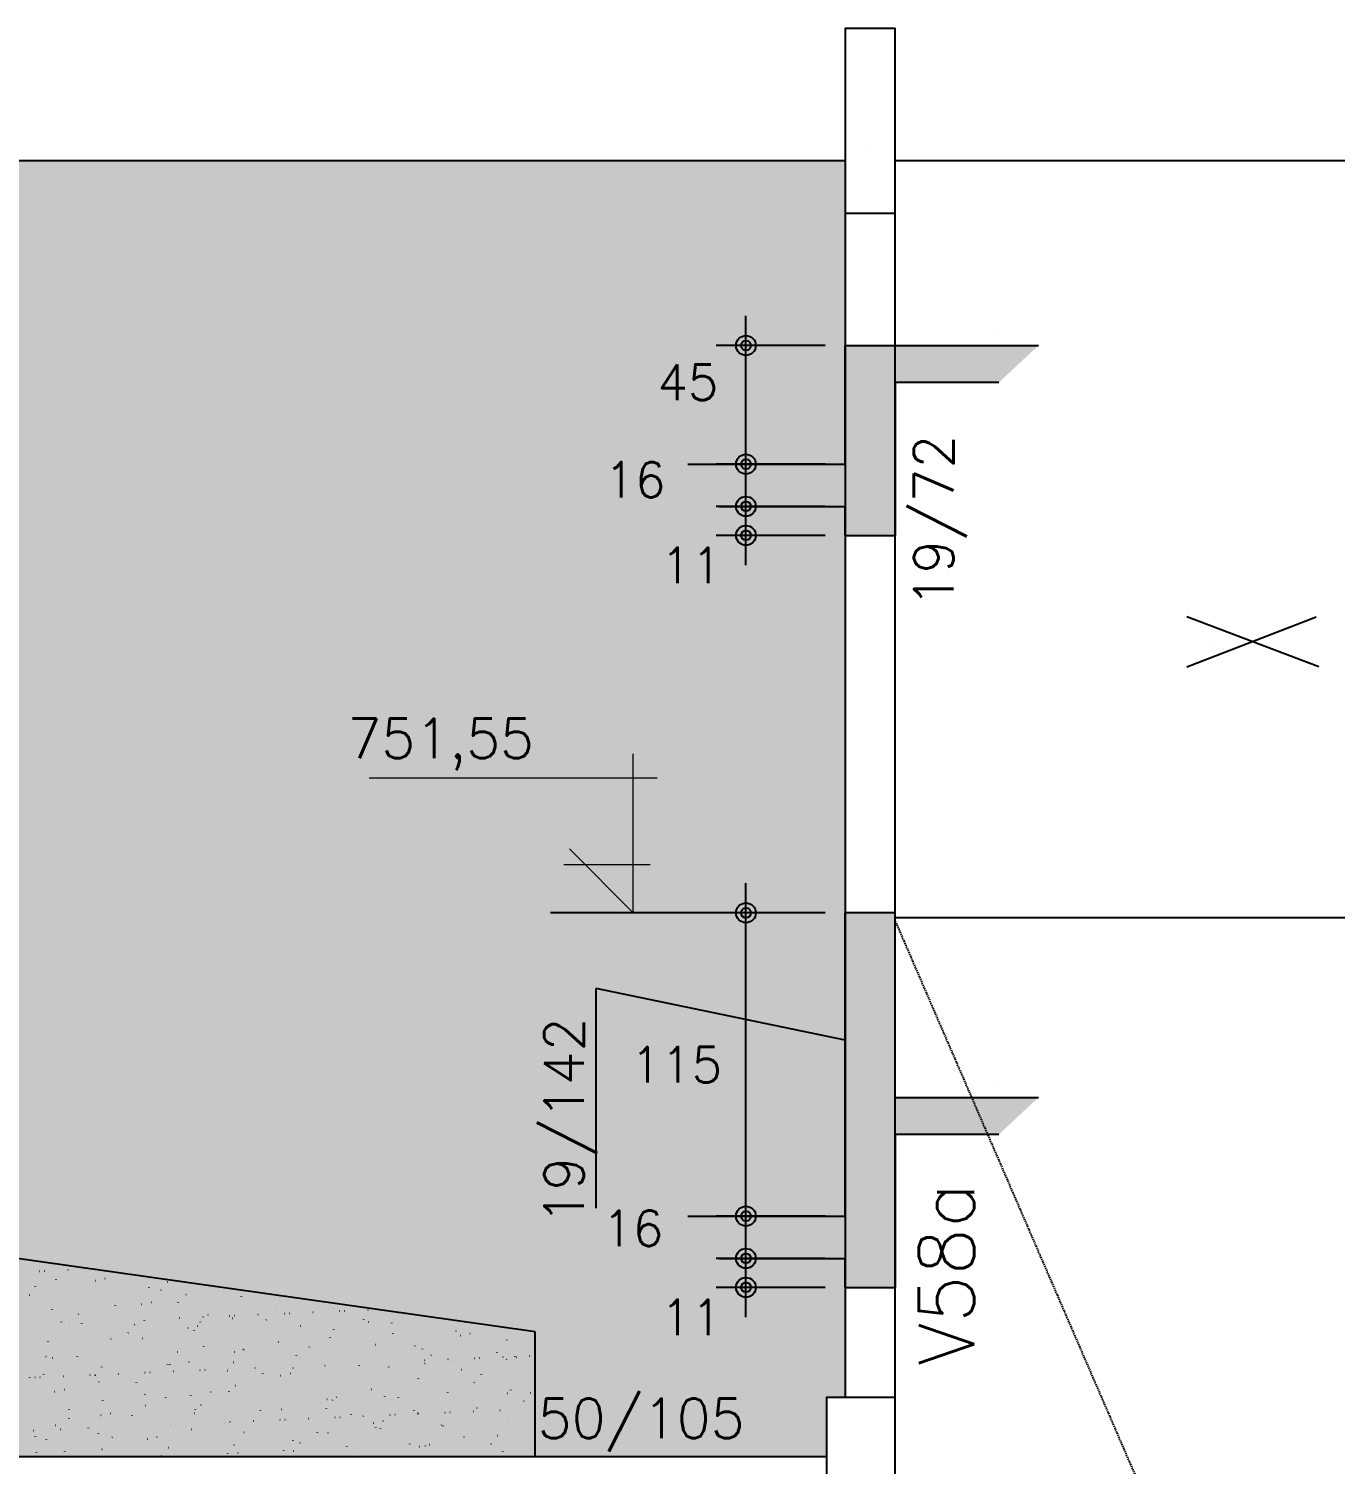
# Model space of a CAD drawing. Extents: x -40810 to 33675, y -2018 to 21213.
# Drawn here: x 17490 to 17985, y 1338 to 1883 of the extents above; entities that cross this region are included whole.
import ezdxf

# ---------------------------------------------------------------- set-up
doc = ezdxf.new("R2010")
doc.units = 0
doc.linetypes.add('TRAZO_HUECO', pattern=[0.75, 0.5, -0.25])
doc.layers.get('0').update_dxf_attribs({"color": 1, "lineweight": 9})
for name, color, linetype in [('1', 5, 'Continuous'), ('11', 22, 'Continuous'), ('130', 24, 'Continuous'), ('18', 9, 'Continuous'), ('19', 5, 'Continuous'), ('20', 4, 'Continuous'), ('241', 7, 'TRAZO_HUECO'), ('242', 3, 'Continuous'), ('26', 1, 'Continuous'), ('3', 2, 'Continuous'), ('30', 15, 'Continuous'), ('4', 2, 'Continuous'), ('6', 6, 'Continuous'), ('8', 5, 'Continuous')]:
    doc.layers.add(name, color=color, linetype=linetype)
doc.styles.get("Standard").update_dxf_attribs({"font": 'romans.shx', "width": 0.8})

# ---------------------------------------------------------------- blocks, each defined once
blk = doc.blocks.new('_H451C6E76CA-000')
for p, q in [((3037.702338, 1875.450409), (3037.777267, 1875.45368)), ((3039.575554, 1875.532195), (3039.650482, 1875.535466)), ((3039.909774, 1874.392035), (3039.955431, 1874.451536)), ((3048.41713, 1875.918226), (3048.492059, 1875.921498)), ((3062.438014, 1872.671095), (3062.511236, 1872.687328)), ((3068.013364, 1874.497988), (3068.023154, 1874.572346)), ((3036.165891, 1869.512912), (3036.211549, 1869.572413)), ((3041.569687, 1868.044698), (3041.642909, 1868.060931)), ((3043.998738, 1872.167589), (3044.008527, 1872.241947)), ((3055.262052, 1867.681553), (3055.271841, 1867.755911)), ((3058.735932, 1867.301072), (3058.781589, 1867.360574)), ((3058.776904, 1871.859446), (3058.850126, 1871.875679)), ((3061.13293, 1870.424901), (3061.178588, 1870.484402)), ((3079.173889, 1869.231189), (3079.183678, 1869.305547)), ((3083.702971, 1868.213061), (3083.748629, 1868.272563)), ((3086.09997, 1871.33689), (3086.145627, 1871.396391)), ((3033.768893, 1866.389083), (3033.81455, 1866.448584)), ((3066.422576, 1862.414754), (3066.432366, 1862.489112)), ((3076.340008, 1862.862535), (3076.41323, 1862.878768)), ((3080.001118, 1863.674184), (3080.07434, 1863.690417)), ((3090.260993, 1863.406702), (3090.270782, 1863.481061)), ((3093.181114, 1866.596118), (3093.254336, 1866.612351)), ((3114.275619, 1865.737101), (3114.285409, 1865.81146)), ((3127.382026, 1861.885334), (3127.427683, 1861.944835)), ((3131.612545, 1862.225604), (3131.685767, 1862.241837)), ((3149.27456, 1861.462251), (3149.284349, 1861.536609)), ((3042.510739, 1860.865117), (3042.520529, 1860.939476)), ((3045.952794, 1856.125852), (3046.026017, 1856.142085)), ((3052.480909, 1859.149366), (3052.526566, 1859.208868)), ((3057.95947, 1856.230719), (3058.034398, 1856.233991)), ((3059.132791, 1859.047787), (3059.206013, 1859.06402)), ((3068.074833, 1856.672366), (3068.149761, 1856.675637)), ((3069.948048, 1856.754152), (3070.022977, 1856.757423)), ((3077.447948, 1860.061356), (3077.493605, 1860.120857)), ((3077.50968, 1856.590267), (3077.519469, 1856.664625)), ((3078.789625, 1857.140184), (3078.864554, 1857.143455)), ((3088.904988, 1857.58183), (3088.979917, 1857.585101)), ((3090.778204, 1857.663616), (3090.853132, 1857.666888)), ((3098.671104, 1856.094222), (3098.716761, 1856.153723)), ((3099.61978, 1858.049648), (3099.694709, 1858.052919)), ((3101.524307, 1858.920666), (3101.534096, 1858.995025)), ((3102.414987, 1860.973345), (3102.460644, 1861.032846)), ((3109.735144, 1858.491294), (3109.810072, 1858.494566)), ((3110.744217, 1857.599207), (3110.81744, 1857.61544)), ((3111.608359, 1858.57308), (3111.683288, 1858.576352)), ((3120.449936, 1858.959112), (3120.524864, 1858.962383)), ((3123.638143, 1857.006211), (3123.6838, 1857.065712)), ((3125.436144, 1860.470302), (3125.445933, 1860.544661)), ((3127.951435, 1861.413955), (3128.024657, 1861.430188)), ((3130.565299, 1859.400758), (3130.640228, 1859.40403)), ((3132.438515, 1859.482545), (3132.513443, 1859.485816)), ((3141.280091, 1859.868576), (3141.35502, 1859.871848)), ((3148.605182, 1857.9182), (3148.650839, 1857.977702)), ((3151.395455, 1860.310223), (3151.470383, 1860.313494)), ((3153.26867, 1860.392009), (3153.343599, 1860.39528)), ((3160.537874, 1856.976215), (3160.547663, 1857.050573)), ((3162.110247, 1860.77804), (3162.185175, 1860.781312)), ((3162.355644, 1856.150627), (3162.428867, 1856.16686)), ((3173.572221, 1858.830189), (3173.617878, 1858.889691)), ((3037.129314, 1855.321255), (3037.204243, 1855.324527)), ((3042.291684, 1855.314203), (3042.364907, 1855.330436)), ((3046.340028, 1851.146415), (3046.385685, 1851.205916)), ((3047.244677, 1855.762901), (3047.319606, 1855.766173)), ((3048.737026, 1854.270243), (3048.782683, 1854.329745)), ((3049.117893, 1855.844688), (3049.192821, 1855.847959)), ((3053.671264, 1855.598318), (3053.681053, 1855.672677)), ((3071.307067, 1852.058404), (3071.352724, 1852.117905)), ((3073.704065, 1855.182233), (3073.749722, 1855.241734)), ((3088.772994, 1852.104231), (3088.782783, 1852.178589)), ((3093.903111, 1853.865624), (3093.976334, 1853.881857)), ((3096.274106, 1852.970393), (3096.319763, 1853.029894)), ((3097.564221, 1854.677272), (3097.637444, 1854.693505)), ((3112.684831, 1853.653867), (3112.694621, 1853.728226)), ((3121.241145, 1853.882382), (3121.286802, 1853.941884)), ((3136.523247, 1854.645816), (3136.533037, 1854.720174)), ((3145.514538, 1852.417044), (3145.587761, 1852.433277)), ((3146.208184, 1854.794371), (3146.253841, 1854.853873)), ((3149.175648, 1853.228692), (3149.248871, 1853.244925)), ((3171.175223, 1855.70636), (3171.22088, 1855.765862)), ((3171.698399, 1851.709416), (3171.708188, 1851.783774)), ((3195.536815, 1852.701364), (3195.546604, 1852.775723)), ((3197.125965, 1850.968464), (3197.199187, 1850.984697)), ((3200.787075, 1851.780113), (3200.860297, 1851.796346)), ((3040.919951, 1848.781883), (3040.929741, 1848.856242)), ((3059.854788, 1846.317292), (3059.92801, 1846.333525)), ((3063.515898, 1847.128941), (3063.58912, 1847.145174)), ((3064.758367, 1849.773832), (3064.768157, 1849.84819)), ((3076.021681, 1845.287796), (3076.031471, 1845.362154)), ((3076.695894, 1850.050875), (3076.769116, 1850.067108)), ((3099.933519, 1846.837432), (3099.943308, 1846.91179)), ((3114.986121, 1845.730677), (3115.031778, 1845.790178)), ((3115.127325, 1845.680361), (3115.200547, 1845.696594)), ((3123.771935, 1847.82938), (3123.781724, 1847.903739)), ((3128.307321, 1848.602296), (3128.380543, 1848.618529)), ((3139.95316, 1846.642666), (3139.998817, 1846.702167)), ((3147.786561, 1850.15978), (3147.796351, 1850.234138)), ((3164.920199, 1847.554655), (3164.965856, 1847.614156)), ((3179.918748, 1847.153716), (3179.99197, 1847.169949)), ((3182.785502, 1845.884929), (3182.795292, 1845.959288)), ((3189.887238, 1848.466644), (3189.932895, 1848.526145)), ((3206.800129, 1848.215328), (3206.809918, 1848.289687)), ((3214.854277, 1849.378633), (3214.899934, 1849.438135)), ((3040.085004, 1842.994709), (3040.130661, 1843.054211)), ((3042.647571, 1842.502544), (3042.720793, 1842.518777)), ((3052.007055, 1842.957397), (3052.016844, 1843.031755)), ((3065.052043, 1843.906698), (3065.0977, 1843.9662)), ((3086.275199, 1839.939564), (3086.320856, 1839.999066)), ((3087.182206, 1840.020997), (3087.191996, 1840.095355)), ((3090.019082, 1844.818687), (3090.064739, 1844.878189)), ((3094.258998, 1841.053964), (3094.33222, 1841.070197)), ((3111.020622, 1841.012945), (3111.030412, 1841.087304)), ((3111.242238, 1840.851554), (3111.287896, 1840.911055)), ((3111.466215, 1844.868712), (3111.539437, 1844.884945)), ((3135.035249, 1843.343344), (3135.045038, 1843.417703)), ((3136.209277, 1841.763543), (3136.254935, 1841.823044)), ((3140.107638, 1839.713251), (3140.182567, 1839.716523)), ((3141.980854, 1839.795037), (3142.055782, 1839.798309)), ((3150.82243, 1840.181069), (3150.897359, 1840.184341)), ((3158.947086, 1844.892981), (3158.956876, 1844.967339)), ((3160.937794, 1840.622715), (3161.012722, 1840.625987)), ((3161.176316, 1842.675532), (3161.221974, 1842.735033)), ((3162.811009, 1840.704502), (3162.885938, 1840.707773)), ((3163.077642, 1843.420133), (3163.150864, 1843.436365)), ((3166.738752, 1844.231781), (3166.811974, 1844.248014)), ((3171.652586, 1841.090533), (3171.727515, 1841.093805)), ((3181.767949, 1841.53218), (3181.842878, 1841.535451)), ((3183.641165, 1841.613966), (3183.716093, 1841.617237)), ((3183.746357, 1840.463692), (3183.792015, 1840.523194)), ((3186.143356, 1843.587521), (3186.189013, 1843.647022)), ((3192.482741, 1841.999998), (3192.55767, 1842.003269)), ((3194.048816, 1841.398893), (3194.058606, 1841.473251)), ((3202.598105, 1842.441644), (3202.673033, 1842.444915)), ((3204.47132, 1842.52343), (3204.546249, 1842.526702)), ((3208.713396, 1841.375681), (3208.759054, 1841.435183)), ((3211.110395, 1844.49951), (3211.156052, 1844.559012)), ((3213.312897, 1842.909462), (3213.387825, 1842.912733)), ((3214.689069, 1841.971553), (3214.762291, 1841.987786)), ((3217.960653, 1842.948529), (3217.970443, 1843.022888)), ((3218.350179, 1842.783201), (3218.423401, 1842.799434)), ((3223.42826, 1843.351108), (3223.503189, 1843.35438)), ((3225.301475, 1843.432894), (3225.376404, 1843.436166)), ((3033.944123, 1834.991757), (3033.98978, 1835.051259)), ((3035.956861, 1835.16593), (3036.03179, 1835.169201)), ((3036.341121, 1838.115586), (3036.386778, 1838.175088)), ((3037.830077, 1835.247716), (3037.905005, 1835.250988)), ((3039.255742, 1836.140961), (3039.265532, 1836.21532)), ((3046.671653, 1835.633748), (3046.746582, 1835.637019)), ((3056.787017, 1836.075394), (3056.861945, 1836.078666)), ((3058.660232, 1836.157181), (3058.735161, 1836.160452)), ((3058.911162, 1835.903746), (3058.956819, 1835.963248)), ((3061.30816, 1839.027575), (3061.353817, 1839.087077)), ((3063.270369, 1838.47136), (3063.280158, 1838.545719)), ((3067.501809, 1836.543212), (3067.576737, 1836.546484)), ((3077.417892, 1837.320381), (3077.491114, 1837.336614)), ((3077.617172, 1836.984858), (3077.692101, 1836.98813)), ((3079.490387, 1837.066645), (3079.565316, 1837.069916)), ((3081.079002, 1838.132029), (3081.152224, 1838.148262)), ((3083.878201, 1836.815736), (3083.923858, 1836.875237)), ((3088.331964, 1837.452676), (3088.406893, 1837.455948)), ((3098.26931, 1834.19651), (3098.279099, 1834.270868)), ((3098.447327, 1837.894323), (3098.522256, 1837.897594)), ((3100.320543, 1837.976109), (3100.395471, 1837.97938)), ((3108.84524, 1837.727725), (3108.890897, 1837.787226)), ((3109.16212, 1838.362141), (3109.237048, 1838.365412)), ((3119.277483, 1838.803787), (3119.352412, 1838.807058)), ((3121.150698, 1838.885573), (3121.225627, 1838.888845)), ((3122.283936, 1836.526909), (3122.293726, 1836.601267)), ((3129.029319, 1835.871801), (3129.102541, 1835.888034)), ((3129.992275, 1839.271605), (3130.067204, 1839.274876)), ((3132.690429, 1836.68345), (3132.763651, 1836.699682)), ((3133.812279, 1838.639714), (3133.857936, 1838.699215)), ((3145.870425, 1839.605384), (3145.943647, 1839.621617)), ((3146.195773, 1838.076545), (3146.205563, 1838.150904)), ((3158.779318, 1839.551703), (3158.824975, 1839.611205)), ((3170.03419, 1839.068494), (3170.043979, 1839.142852)), ((3180.640746, 1834.423221), (3180.713968, 1834.439454)), ((3181.297504, 1834.582458), (3181.307293, 1834.656816)), ((3184.301856, 1835.23487), (3184.375078, 1835.251103)), ((3197.481852, 1838.156805), (3197.555074, 1838.173037)), ((3205.209341, 1836.132094), (3205.21913, 1836.206452)), ((3043.369569, 1829.772049), (3043.442791, 1829.788282)), ((3047.030679, 1830.583698), (3047.103901, 1830.599931)), ((3050.519056, 1831.654925), (3050.528846, 1831.729283)), ((3060.210675, 1833.505633), (3060.283897, 1833.521866)), ((3074.430893, 1833.204561), (3074.440683, 1833.27892)), ((3098.642106, 1829.135118), (3098.715328, 1829.151351)), ((3102.590217, 1829.576019), (3102.635874, 1829.635521)), ((3109.532624, 1829.710474), (3109.542413, 1829.784832)), ((3111.822102, 1832.057053), (3111.895324, 1832.073286)), ((3127.557256, 1830.488008), (3127.602913, 1830.54751)), ((3133.444461, 1831.26011), (3133.45425, 1831.334468)), ((3152.524295, 1831.399997), (3152.569952, 1831.459499)), ((3157.282877, 1832.252059), (3157.292667, 1832.326417)), ((3163.433529, 1830.608473), (3163.506751, 1830.624706)), ((3177.491334, 1832.311987), (3177.536991, 1832.371488)), ((3192.458028, 1829.315659), (3192.467818, 1829.390017)), ((3202.458373, 1833.223976), (3202.50403, 1833.283477)), ((3215.044956, 1829.159893), (3215.118178, 1829.176126)), ((3216.296445, 1830.307607), (3216.306234, 1830.381966)), ((3223.681529, 1829.256842), (3223.727186, 1829.316343)), ((3037.767744, 1824.83849), (3037.777533, 1824.912848)), ((3052.656139, 1827.752041), (3052.701796, 1827.811542)), ((3061.679581, 1826.388126), (3061.68937, 1826.462484)), ((3073.879295, 1823.784907), (3073.924952, 1823.844408)), ((3077.623178, 1828.66403), (3077.668835, 1828.723532)), ((3077.773778, 1824.508721), (3077.847001, 1824.524954)), ((3085.517997, 1827.380075), (3085.527787, 1827.454433)), ((3094.980996, 1828.323469), (3095.054218, 1828.339702)), ((3098.846334, 1824.696896), (3098.891991, 1824.756398)), ((3120.693148, 1824.443675), (3120.702938, 1824.518033)), ((3123.813373, 1825.608885), (3123.85903, 1825.668387)), ((3144.531565, 1825.435623), (3144.541354, 1825.509982)), ((3146.383414, 1823.397046), (3146.429071, 1823.456547)), ((3146.592422, 1826.87489), (3146.665645, 1826.891123)), ((3148.780412, 1826.520874), (3148.826069, 1826.580376)), ((3150.253532, 1827.686538), (3150.326755, 1827.702771)), ((3168.546191, 1827.766023), (3168.555981, 1827.840381)), ((3171.350453, 1824.309035), (3171.39611, 1824.368536)), ((3173.747451, 1827.432864), (3173.793108, 1827.492365)), ((3196.317492, 1825.221024), (3196.363149, 1825.280525)), ((3198.203849, 1825.42631), (3198.277072, 1825.442543)), ((3198.71449, 1828.344853), (3198.760147, 1828.404354)), ((3201.864959, 1826.237958), (3201.938182, 1826.254191)), ((3203.545132, 1823.491172), (3203.554921, 1823.56553)), ((3221.284531, 1826.133013), (3221.330188, 1826.192515)), ((3046.515258, 1819.749089), (3046.560915, 1819.808591)), ((3048.912256, 1822.872918), (3048.957913, 1822.932419)), ((3048.928268, 1819.571691), (3048.938058, 1819.646049)), ((3060.932672, 1820.775138), (3061.005894, 1820.791371)), ((3064.593782, 1821.586786), (3064.667004, 1821.603019)), ((3071.482297, 1820.661078), (3071.527954, 1820.72058)), ((3072.766684, 1820.563639), (3072.776474, 1820.637998)), ((3096.449336, 1821.573067), (3096.494993, 1821.632569)), ((3096.781311, 1822.894039), (3096.791101, 1822.968397)), ((3107.989667, 1818.206816), (3108.064595, 1818.210087)), ((3109.862882, 1818.288602), (3109.937811, 1818.291873)), ((3112.544099, 1819.326558), (3112.617321, 1819.342791)), ((3116.205209, 1820.138207), (3116.278431, 1820.15444)), ((3118.704459, 1818.674633), (3118.779387, 1818.677905)), ((3121.416375, 1822.485056), (3121.462032, 1822.544558)), ((3128.819822, 1819.11628), (3128.894751, 1819.119551)), ((3129.385205, 1823.060141), (3129.458428, 1823.076374)), ((3130.693037, 1819.198066), (3130.767966, 1819.201338)), ((3131.780252, 1818.619188), (3131.790041, 1818.693546)), ((3139.534614, 1819.584098), (3139.609543, 1819.587369)), ((3149.649977, 1820.025744), (3149.724906, 1820.029015)), ((3151.523193, 1820.10753), (3151.598122, 1820.110802)), ((3155.794879, 1820.949587), (3155.804668, 1821.023946)), ((3160.36477, 1820.493562), (3160.439698, 1820.496833)), ((3167.816636, 1818.689627), (3167.889858, 1818.70586)), ((3170.480133, 1820.935208), (3170.555062, 1820.93848)), ((3172.353348, 1821.016995), (3172.428277, 1821.020266)), ((3179.706716, 1822.499224), (3179.716505, 1822.573582)), ((3180.996632, 1821.611562), (3181.069854, 1821.627795)), ((3181.194925, 1821.403026), (3181.269854, 1821.406298)), ((3191.310288, 1821.844672), (3191.385217, 1821.847944)), ((3193.183504, 1821.926459), (3193.258432, 1821.92973)), ((3202.025081, 1822.31249), (3202.100009, 1822.315762)), ((3212.140444, 1822.754137), (3212.215372, 1822.757408)), ((3214.013659, 1822.835923), (3214.088588, 1822.839194)), ((3214.808446, 1819.005136), (3214.818235, 1819.079494)), ((3215.029507, 1817.981308), (3215.075164, 1818.040809)), ((3222.855236, 1823.221955), (3222.930165, 1823.225226)), ((3035.383837, 1815.036777), (3035.458766, 1815.040048)), ((3036.176956, 1812.755256), (3036.186745, 1812.829614)), ((3043.725455, 1816.96039), (3043.798677, 1816.976623)), ((3045.4992, 1815.478423), (3045.574129, 1815.481694)), ((3047.372416, 1815.560209), (3047.447344, 1815.563481)), ((3056.213993, 1815.946241), (3056.288921, 1815.949512)), ((3060.015372, 1813.747204), (3060.025161, 1813.821562)), ((3065.227273, 1812.509373), (3065.27293, 1812.568874)), ((3066.329356, 1816.387887), (3066.404284, 1816.391159)), ((3068.202571, 1816.469673), (3068.2775, 1816.472945)), ((3077.044148, 1816.855705), (3077.119077, 1816.858976)), ((3082.156886, 1812.589875), (3082.230108, 1812.606108)), ((3084.029998, 1816.077603), (3084.039788, 1816.151962)), ((3087.159511, 1817.297351), (3087.23444, 1817.300623)), ((3089.032727, 1817.379138), (3089.107655, 1817.382409)), ((3090.194312, 1813.421362), (3090.239969, 1813.480863)), ((3095.336882, 1815.51181), (3095.410104, 1815.528043)), ((3097.874303, 1817.765169), (3097.949232, 1817.768441)), ((3107.941836, 1817.62724), (3107.951625, 1817.701598)), ((3115.161351, 1814.333351), (3115.207008, 1814.392852)), ((3140.12839, 1815.24534), (3140.174047, 1815.304842)), ((3143.043566, 1814.133152), (3143.053355, 1814.20751)), ((3146.948309, 1814.06323), (3147.021531, 1814.079463)), ((3164.155526, 1817.877978), (3164.228748, 1817.894211)), ((3165.095429, 1816.157329), (3165.141086, 1816.216831)), ((3166.955403, 1815.682788), (3166.965193, 1815.757147)), ((3190.062468, 1817.069318), (3190.108125, 1817.12882)), ((3190.793819, 1816.674737), (3190.803609, 1816.749095)), ((3198.559736, 1812.61465), (3198.632958, 1812.630883)), ((3211.285624, 1813.102184), (3211.331282, 1813.161686)), ((3215.766953, 1816.429398), (3215.840175, 1816.445631)), ((3219.428063, 1817.241047), (3219.501285, 1817.25728)), ((3040.260234, 1811.597383), (3040.305891, 1811.656885)), ((3061.288559, 1807.963478), (3061.361781, 1807.979711)), ((3061.48339, 1807.63025), (3061.529047, 1807.689751)), ((3071.278686, 1809.261168), (3071.288475, 1809.335526)), ((3078.495776, 1811.778227), (3078.568998, 1811.79446)), ((3086.450429, 1808.542239), (3086.496086, 1808.60174)), ((3095.190523, 1810.810804), (3095.200313, 1810.885163)), ((3111.417468, 1809.454228), (3111.463125, 1809.513729)), ((3119.028939, 1811.802753), (3119.038729, 1811.877111)), ((3130.107203, 1810.329647), (3130.180425, 1810.34588)), ((3130.292253, 1807.316717), (3130.302043, 1807.391075)), ((3133.768313, 1811.141295), (3133.841535, 1811.157528)), ((3133.987509, 1807.242388), (3134.033166, 1807.30189)), ((3136.384507, 1810.366217), (3136.430164, 1810.425719)), ((3154.204091, 1808.866353), (3154.21388, 1808.940711)), ((3158.954548, 1808.154377), (3159.000205, 1808.213879)), ((3161.351546, 1811.278206), (3161.397203, 1811.337708)), ((3178.042507, 1809.858302), (3178.052296, 1809.93266)), ((3181.71863, 1808.881067), (3181.791852, 1808.8973)), ((3183.921587, 1809.066367), (3183.967244, 1809.125868)), ((3185.37974, 1809.692716), (3185.452962, 1809.708948)), ((3186.318585, 1812.190195), (3186.364242, 1812.249697)), ((3202.057133, 1812.188701), (3202.066923, 1812.263059)), ((3208.888626, 1809.978356), (3208.934283, 1810.037857)), ((3035.155957, 1805.000001), (3035.155957, 1805.000001)), ((3035.155957, 1805.000001), (3035.155957, 1805.000001)), ((3035.197884, 1805.000001), (3035.197884, 1805.000001)), ((3035.197884, 1805.000001), (3035.197884, 1805.000001)), ((3035.197884, 1805.000001), (3035.197884, 1805.000001)), ((3036.516351, 1806.71826), (3036.562008, 1806.777762)), ((3047.009869, 1805.000001), (3047.009869, 1805.000001)), ((3047.264059, 1806.930769), (3047.273849, 1807.005127)), ((3047.921177, 1805.000001), (3047.921177, 1805.000001)), ((3048.108563, 1805.041544), (3048.181785, 1805.057777)), ((3058.863781, 1805.000001), (3058.863781, 1805.000001)), ((3059.46513, 1805.000001), (3059.46513, 1805.000001)), ((3059.46513, 1805.000001), (3059.46513, 1805.000001)), ((3059.46513, 1805.000001), (3059.46513, 1805.000001)), ((3070.717693, 1805.000001), (3070.717693, 1805.000001)), ((3070.717693, 1805.000001), (3070.717693, 1805.000001)), ((3070.717693, 1805.000001), (3070.717693, 1805.000001)), ((3082.571605, 1805.000001), (3082.571605, 1805.000001)), ((3082.571605, 1805.000001), (3082.571605, 1805.000001)), ((3082.571605, 1805.000001), (3082.571605, 1805.000001)), ((3083.732375, 1805.000001), (3083.732375, 1805.000001)), ((3083.732375, 1805.000001), (3083.732375, 1805.000001)), ((3084.053431, 1805.41841), (3084.099088, 1805.477911)), ((3094.425516, 1805.000001), (3094.425516, 1805.000001)), ((3094.425516, 1805.000001), (3094.425516, 1805.000001)), ((3106.066725, 1805.000001), (3106.066725, 1805.000001)), ((3106.066725, 1805.000001), (3106.066725, 1805.000001)), ((3106.279428, 1805.000001), (3106.287416, 1805.060676)), ((3106.279428, 1805.000001), (3106.279428, 1805.000001)), ((3107.99962, 1805.000001), (3107.99962, 1805.000001)), ((3107.99962, 1805.000001), (3107.99962, 1805.000001)), ((3109.02047, 1806.330399), (3109.066127, 1806.389901)), ((3112.899986, 1806.514899), (3112.973208, 1806.531132)), ((3118.13334, 1805.000001), (3118.13334, 1805.000001)), ((3129.987252, 1805.000001), (3129.987252, 1805.000001)), ((3129.987252, 1805.000001), (3129.987252, 1805.000001)), ((3129.987252, 1805.000001), (3129.987252, 1805.000001)), ((3132.266865, 1805.000001), (3132.266865, 1805.000001)), ((3132.266865, 1805.000001), (3132.266865, 1805.000001)), ((3141.841164, 1805.000001), (3141.841164, 1805.000001)), ((3141.841164, 1805.000001), (3141.841164, 1805.000001)), ((3141.841164, 1805.000001), (3141.841164, 1805.000001)), ((3153.695076, 1805.000001), (3153.695076, 1805.000001)), ((3153.695076, 1805.000001), (3153.695076, 1805.000001)), ((3156.53411, 1805.000001), (3156.53411, 1805.000001)), ((3156.53411, 1805.000001), (3156.53411, 1805.000001)), ((3164.212273, 1805.000001), (3164.212273, 1805.000001)), ((3164.212273, 1805.000001), (3164.212273, 1805.000001)), ((3164.511413, 1805.066319), (3164.584635, 1805.082552)), ((3165.548988, 1805.000001), (3165.548988, 1805.000001)), ((3165.548988, 1805.000001), (3165.548988, 1805.000001)), ((3177.402899, 1805.000001), (3177.402899, 1805.000001)), ((3180.801355, 1805.000001), (3180.801355, 1805.000001)), ((3180.801355, 1805.000001), (3180.801355, 1805.000001)), ((3189.256811, 1805.000001), (3189.256811, 1805.000001)), ((3189.256811, 1805.000001), (3189.256811, 1805.000001)), ((3189.256811, 1805.000001), (3189.256811, 1805.000001)), ((3189.305821, 1805.372265), (3189.31561, 1805.446624)), ((3201.110723, 1805.000001), (3201.110723, 1805.000001)), ((3201.110723, 1805.000001), (3201.110723, 1805.000001)), ((3201.110723, 1805.000001), (3201.110723, 1805.000001)), ((3205.068601, 1805.000001), (3205.068601, 1805.000001)), ((3205.068601, 1805.000001), (3205.068601, 1805.000001)), ((3212.964635, 1805.000001), (3212.964635, 1805.000001)), ((3212.964635, 1805.000001), (3212.964635, 1805.000001)), ((3213.217658, 1806.921902), (3213.227447, 1806.99626)), ((3222.357822, 1805.000001), (3222.357822, 1805.000001)), ((3222.357822, 1805.000001), (3222.357822, 1805.000001)), ((3222.357822, 1805.000001), (3222.357822, 1805.000001)), ((3224.818547, 1805.000001), (3224.818547, 1805.000001)), ((3224.818547, 1805.000001), (3224.818547, 1805.000001))]:
    blk.add_line(p, q)

msp = doc.modelspace()

# ---------------------------------------------------------------- linework, layer by layer
for p, q in [((17718.661, 1547.453), (17718.661, 1607.783)), ((17618.591, 1598.609), (17727.762, 1598.609)), ((17694.435, 1571.679), (17718.661, 1547.453)), ((17692.311, 1565.783), (17725.034, 1565.783))]:
    msp.add_line(p, q)
at = {"layer": '1'}
for points in [[(16986.427, 1832.691), (17798.927, 1832.691)], [(17817.927, 1832.691), (18413.192, 1832.691)], [(17798.927, 1812.691), (17798.927, 1650.261)], [(17817.927, 1363.691), (17817.927, 1812.691)], [(17798.927, 1650.261), (17798.927, 1555.191)], [(17798.927, 1555.191), (17798.927, 1363.691)], [(17817.927, 1545.691), (18413.709, 1545.691)], [(17791.927, 1341.191), (17106.927, 1341.191)]]:
    msp.add_lwpolyline(points, dxfattribs=at)
at = {"layer": '130'}
for points in [[(16986.427, 1341.191), (16986.427, 1832.691), (17798.927, 1832.691)], [(16986.427, 1341.191), (17798.927, 1832.691), (17791.927, 1363.691)], [(17791.927, 1363.691), (17798.927, 1832.691), (17798.927, 1363.691)], [(16986.427, 1341.191), (17791.927, 1363.691), (17791.927, 1341.191)]]:
    msp.add_solid(points, dxfattribs=at)
at = {"layer": '18'}
for p, q in [((17857.224, 1767.545), (17857.224, 1767.545)), ((17798.927, 1717.564), (17798.927, 1762.564)), ((17798.927, 1762.564), (17798.927, 1762.564)), ((17798.927, 1762.564), (17817.927, 1762.564)), ((17817.927, 1762.564), (17817.927, 1762.564)), ((17817.927, 1762.564), (17872.224, 1762.564)), ((17817.927, 1762.564), (17817.927, 1762.564)), ((17817.927, 1762.564), (17817.927, 1762.564)), ((17857.224, 1748.564), (17817.927, 1748.564)), ((17817.927, 1748.564), (17817.927, 1690.564)), ((17739.372, 1717.564), (17798.927, 1717.564)), ((17751.372, 1701.564), (17798.927, 1701.564)), ((17798.927, 1701.564), (17798.927, 1701.564)), ((17798.927, 1690.564), (17798.927, 1701.564)), ((17798.927, 1690.564), (17817.927, 1690.564)), ((17798.927, 1432.453), (17798.927, 1547.453)), ((17817.927, 1547.453), (17798.927, 1547.453)), ((17817.927, 1477.453), (17817.927, 1547.453)), ((17857.224, 1482.435), (17857.224, 1482.435)), ((17798.927, 1477.453), (17798.927, 1477.453)), ((17817.927, 1477.453), (17872.224, 1477.453)), ((17817.927, 1477.453), (17817.927, 1477.453)), ((17817.927, 1477.453), (17817.927, 1477.453)), ((17817.927, 1464.229), (17817.927, 1464.229)), ((17857.224, 1469.211), (17857.224, 1469.211)), ((17857.224, 1463.453), (17817.927, 1463.453)), ((17817.927, 1463.453), (17817.927, 1405.453)), ((17739.372, 1432.453), (17798.927, 1432.453)), ((17751.372, 1416.453), (17798.927, 1416.453)), ((17798.927, 1416.453), (17798.927, 1416.453)), ((17798.927, 1405.453), (17798.927, 1416.453)), ((17798.927, 1405.453), (17817.927, 1405.453))]:
    msp.add_line(p, q, dxfattribs=at)
at = {"layer": '19', "linetype": 'Continuous'}
msp.add_line((17681.431, 1388.604), (16802.927, 1513.232), dxfattribs=at)
at = {"layer": '19'}
msp.add_line((17681.431, 1341.191), (17681.431, 1388.604), dxfattribs=at)
at = {"layer": '20'}
for points in [[(17700.332, 1565.783), (17718.661, 1547.453), (17718.661, 1565.783)], [(17700.332, 1565.783), (17718.661, 1565.783), (17700.332, 1565.783)]]:
    msp.add_solid(points, dxfattribs=at)
at = {"layer": '241'}
msp.add_line((17817.927, 1544.356), (18416.71, 161.121), dxfattribs=at)
at = {"layer": '242'}
for p, q in [((17808.427, 1837.691), (17808.427, 1837.691)), ((17937.927, 1650.191), (17937.927, 1650.191))]:
    msp.add_line(p, q, dxfattribs=at)
at = {"layer": '26', "color": 3, "linetype": 'Continuous'}
for p, q in [((17761.354, 1706.314), (17761.354, 1773.814)), ((17791.427, 1762.564), (17750.104, 1762.564)), ((17798.927, 1762.564), (17798.927, 1762.564)), ((17761.354, 1690.314), (17761.354, 1728.814)), ((17791.427, 1717.564), (17750.104, 1717.564)), ((17791.427, 1717.564), (17750.104, 1717.564)), ((17798.927, 1717.564), (17798.927, 1717.564)), ((17798.927, 1717.564), (17798.927, 1717.564)), ((17761.354, 1679.314), (17761.354, 1712.814)), ((17791.427, 1701.564), (17750.104, 1701.564)), ((17791.427, 1701.564), (17750.104, 1701.564)), ((17798.927, 1701.564), (17798.927, 1701.564)), ((17798.927, 1701.564), (17798.927, 1701.564)), ((17791.427, 1690.564), (17750.104, 1690.564)), ((17798.927, 1690.564), (17798.927, 1690.564)), ((17761.354, 1421.203), (17761.354, 1558.703)), ((17791.427, 1547.453), (17750.104, 1547.453)), ((17798.927, 1547.453), (17798.927, 1547.453)), ((17761.354, 1405.203), (17761.354, 1443.703)), ((17791.427, 1432.453), (17750.104, 1432.453)), ((17791.427, 1432.453), (17750.104, 1432.453)), ((17798.927, 1432.453), (17798.927, 1432.453)), ((17798.927, 1432.453), (17798.927, 1432.453)), ((17761.354, 1394.203), (17761.354, 1427.703)), ((17791.427, 1416.453), (17750.104, 1416.453)), ((17791.427, 1416.453), (17750.104, 1416.453)), ((17798.927, 1416.453), (17798.927, 1416.453)), ((17798.927, 1416.453), (17798.927, 1416.453)), ((17791.427, 1405.453), (17750.104, 1405.453)), ((17798.927, 1405.453), (17798.927, 1405.453))]:
    msp.add_line(p, q, dxfattribs=at)
at = {"layer": '26'}
for p, q in [((17750.104, 1547.453), (17687.219, 1547.453)), ((17798.927, 1499.229), (17704.539, 1518.797)), ((17704.539, 1435.53), (17704.539, 1518.797))]:
    msp.add_line(p, q, dxfattribs=at)
at = {"layer": '26', "color": 3, "linetype": 'Continuous'}
for centre, radius in [((17761.354, 1762.564), 3.746), ((17761.354, 1762.564), 1.867), ((17761.354, 1717.564), 3.746), ((17761.354, 1717.564), 3.746), ((17761.354, 1717.564), 1.867), ((17761.354, 1717.564), 1.867), ((17761.354, 1701.564), 3.746), ((17761.354, 1701.564), 3.746), ((17761.354, 1701.564), 1.867), ((17761.354, 1701.564), 1.867), ((17761.354, 1690.564), 3.746), ((17761.354, 1690.564), 1.867), ((17761.354, 1547.453), 3.746), ((17761.354, 1547.453), 1.867), ((17761.354, 1432.453), 3.746), ((17761.354, 1432.453), 3.746), ((17761.354, 1432.453), 1.867), ((17761.354, 1432.453), 1.867), ((17761.354, 1416.453), 3.746), ((17761.354, 1416.453), 3.746), ((17761.354, 1416.453), 1.867), ((17761.354, 1416.453), 1.867), ((17761.354, 1405.453), 3.746), ((17761.354, 1405.453), 1.867)]:
    msp.add_circle(centre, radius, dxfattribs=at)
at = {"layer": '3'}
msp.add_lwpolyline([(17791.927, 1153.691), (17817.927, 1153.691), (17817.927, 1363.691), (17791.927, 1363.691), (17791.927, 1153.691)], dxfattribs=at)
at = {"layer": '30'}
for points in [[(17817.927, 1701.564), (17817.927, 1762.564), (17798.927, 1762.564)], [(17817.927, 1701.564), (17798.927, 1762.564), (17798.927, 1717.564)], [(17817.927, 1748.564), (17857.224, 1748.564), (17872.224, 1762.564)], [(17817.927, 1748.564), (17872.224, 1762.564), (17817.927, 1762.564)], [(17817.927, 1748.564), (17817.927, 1762.564), (17817.927, 1701.564)], [(17817.927, 1701.564), (17817.927, 1762.564), (17817.927, 1762.564)], [(17817.927, 1748.564), (17857.224, 1748.564), (17857.224, 1748.564)], [(17750.104, 1701.564), (17798.927, 1717.564), (17739.372, 1717.564)], [(17817.927, 1701.564), (17798.927, 1717.564), (17750.104, 1701.564)], [(17817.927, 1701.564), (17817.927, 1690.564), (17798.927, 1690.564)], [(17817.927, 1701.564), (17798.927, 1690.564), (17798.927, 1701.564)], [(17817.927, 1701.564), (17798.927, 1701.564), (17817.927, 1701.564)], [(17817.927, 1477.453), (17817.927, 1547.453), (17798.927, 1547.453)], [(17817.927, 1477.453), (17798.927, 1547.453), (17798.927, 1477.453)], [(17817.927, 1416.453), (17817.927, 1477.453), (17798.927, 1477.453)], [(17817.927, 1416.453), (17798.927, 1477.453), (17798.927, 1432.453)], [(17817.927, 1477.453), (17798.927, 1477.453), (17817.927, 1477.453)], [(17817.927, 1463.453), (17857.224, 1463.453), (17872.224, 1477.453)], [(17817.927, 1463.453), (17872.224, 1477.453), (17817.927, 1477.453)], [(17817.927, 1463.453), (17817.927, 1477.453), (17817.927, 1416.453)], [(17817.927, 1416.453), (17817.927, 1477.453), (17817.927, 1477.453)], [(17817.927, 1463.453), (17857.224, 1463.453), (17857.224, 1463.453)], [(17750.104, 1416.453), (17798.927, 1432.453), (17739.372, 1432.453)], [(17817.927, 1416.453), (17798.927, 1432.453), (17750.104, 1416.453)], [(17817.927, 1416.453), (17817.927, 1405.453), (17798.927, 1405.453)], [(17817.927, 1416.453), (17798.927, 1405.453), (17798.927, 1416.453)], [(17817.927, 1416.453), (17798.927, 1416.453), (17817.927, 1416.453)]]:
    msp.add_solid(points, dxfattribs=at)
at = {"layer": '4'}
msp.add_lwpolyline([(17798.927, 1812.691), (17817.927, 1812.691), (17817.927, 1882.691), (17798.927, 1882.691), (17798.927, 1812.691)], dxfattribs=at)
at = {"layer": '6'}
for p, q in [((17978.427, 1640.691), (17928.427, 1659.691)), ((17928.427, 1640.691), (17977.446, 1659.691))]:
    msp.add_line(p, q, dxfattribs=at)

# ---------------------------------------------------------------- block references
at = {"layer": '19'}
msp.add_blockref('_H451C6E76CA-000', (14455.927, -463.809), dxfattribs=at)

# ---------------------------------------------------------------- texts
at = {"layer": '1'}
msp.add_text('751,55', height=15, dxfattribs=at).set_placement((17610.332, 1606.109))
at = {"layer": '11'}
for s, p in [('19/72', (17840.045, 1663.197)), ('19/142', (17699.913, 1429.339))]:
    msp.add_text(s, height=15, rotation=90, dxfattribs=at).set_placement(p)
msp.add_text('50/105', height=15, dxfattribs=at).set_placement((17682.426, 1348.276))
at = {"layer": '26', "color": 3, "linetype": 'Continuous'}
for s, p in [('45', (17727.745, 1741.897)), ('16', (17707.742, 1704.874)), ('11', (17729.081, 1672.448)), ('115', (17717.611, 1483.119)), ('16', (17706.884, 1421.096)), ('11', (17729.081, 1387.338))]:
    msp.add_text(s, height=13.5, dxfattribs=at).set_placement(p)
at = {"layer": '8'}
msp.add_text('V58a', height=21, rotation=90, dxfattribs=at).set_placement((17847.833, 1375.81))

doc.saveas('drawing.dxf')
